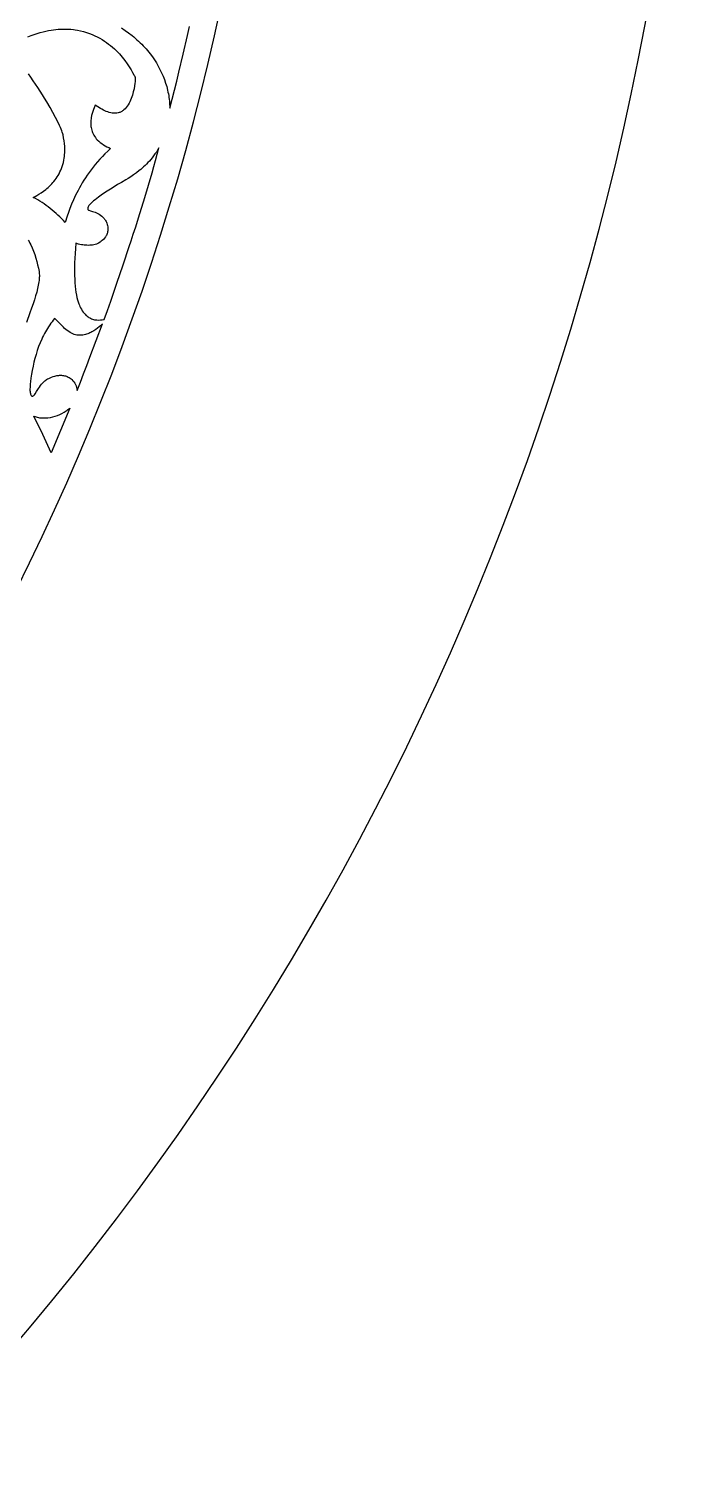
# Model space of a CAD drawing. Extents: x -540 to 540, y -540 to 540.
# Drawn here: x 413.3 to 540, y -374.1 to -99.8 of the extents above; entities that cross this region are included whole.
import ezdxf

# ---------------------------------------------------------------- set-up
doc = ezdxf.new("R2010")
doc.units = 0
doc.layers.add('LAYER_1', color=18, linetype='CONTINUOUS')
doc.layers.add('LAYER_2', color=174, linetype='CONTINUOUS')

msp = doc.modelspace()

# ---------------------------------------------------------------- linework, layer by layer
at = {"layer": 'LAYER_1'}
msp.add_lwpolyline([(0, 540, 0.414214), (-540, 0, 0.414214), (0, -540, 0.414214), (540, 0, 0.414214)], format="xyb", close=True, dxfattribs=at)
for points in [[(413.18, -101.38), (413.79, -101.14), (414.38, -100.92), (414.96, -100.73), (415.52, -100.57), (416.06, -100.42), (416.58, -100.29), (417.09, -100.19), (417.58, -100.1), (418.06, -100.03), (418.51, -99.98), (418.94, -99.93), (419.35, -99.91), (419.74, -99.89), (420.11, -99.88), (420.78, -99.89), (421.35, -99.93), (421.83, -99.98), (422.19, -100.03), (422.59, -100.1), (423.2, -100.23), (423.78, -100.37), (424.34, -100.54), (424.88, -100.72), (425.41, -100.93), (425.91, -101.15), (426.4, -101.38), (426.86, -101.63), (427.31, -101.89), (427.74, -102.17), (428.16, -102.45), (428.56, -102.74), (428.94, -103.04), (429.3, -103.35), (429.65, -103.67), (429.98, -103.98), (430.3, -104.3), (430.6, -104.63), (430.88, -104.95), (431.15, -105.27), (431.41, -105.59), (431.65, -105.9), (432.1, -106.52), (432.49, -107.11), (432.83, -107.66), (433.13, -108.17), (433.38, -108.61), (433.45, -108.73), (433.52, -108.84), (433.58, -108.96), (433.61, -109.02), (433.63, -109.08), (433.63, -109.15), (433.64, -109.31), (433.63, -109.55), (433.61, -109.86), (433.56, -110.25), (433.5, -110.72), (433.4, -111.26), (433.26, -111.87), (433.19, -112.18), (433.1, -112.49), (432.99, -112.8), (432.88, -113.12), (432.75, -113.43), (432.61, -113.74), (432.45, -114.03), (432.28, -114.32), (432.1, -114.6), (431.9, -114.85), (431.69, -115.09), (431.46, -115.3), (431.34, -115.39), (431.22, -115.48), (431.09, -115.57), (430.96, -115.64), (430.82, -115.7), (430.68, -115.76), (430.54, -115.81), (430.39, -115.85), (430.11, -115.9), (429.82, -115.92), (429.54, -115.91), (429.25, -115.89), (428.96, -115.83), (428.67, -115.76), (428.39, -115.67), (428.11, -115.57), (427.82, -115.45), (427.55, -115.32), (427.27, -115.18), (427, -115.03), (426.48, -114.71), (425.99, -114.39), (425.78, -114.9), (425.66, -115.22), (425.54, -115.57), (425.43, -115.95), (425.32, -116.36), (425.24, -116.79), (425.21, -117.02), (425.18, -117.25), (425.16, -117.48), (425.16, -117.71), (425.16, -117.95), (425.17, -118.19), (425.19, -118.43), (425.22, -118.67), (425.27, -118.91), (425.33, -119.15), (425.4, -119.39), (425.49, -119.62), (425.6, -119.86), (425.72, -120.09), (425.86, -120.32), (426.02, -120.55), (426.2, -120.77), (426.4, -120.99), (426.67, -121.25), (426.96, -121.5), (427.26, -121.72), (427.58, -121.93), (427.91, -122.13), (428.24, -122.31), (428.58, -122.48), (428.92, -122.64), (428.38, -123.15), (427.86, -123.66), (427.37, -124.17), (426.89, -124.68), (426.44, -125.18), (426.01, -125.69), (425.6, -126.2), (425.21, -126.71), (424.84, -127.21), (424.49, -127.71), (424.15, -128.21), (423.84, -128.7), (423.54, -129.19), (423.25, -129.68), (422.98, -130.15), (422.73, -130.62), (422.49, -131.09), (422.27, -131.54), (421.86, -132.42), (421.5, -133.27), (421.18, -134.07), (420.9, -134.82), (420.65, -135.51), (420.24, -136.72), (419.92, -136.36), (419.59, -136.01), (419.25, -135.67), (418.9, -135.33), (418.55, -135), (418.19, -134.68), (417.82, -134.37), (417.44, -134.07), (417.05, -133.77), (416.66, -133.49), (416.27, -133.21), (415.86, -132.94), (415.45, -132.68), (415.04, -132.44), (414.62, -132.2), (414.2, -131.97), (414.52, -131.8), (414.87, -131.6), (415.26, -131.37), (415.68, -131.1), (416.12, -130.79), (416.57, -130.45), (416.8, -130.26), (417.03, -130.06), (417.26, -129.85), (417.48, -129.63), (417.7, -129.4), (417.92, -129.15), (418.14, -128.9), (418.35, -128.63), (418.55, -128.36), (418.75, -128.07), (418.93, -127.76), (419.11, -127.45), (419.28, -127.12), (419.44, -126.78), (419.58, -126.43), (419.71, -126.06), (419.83, -125.68), (419.94, -125.29), (420.02, -124.88), (420.09, -124.46), (420.13, -124.19), (420.16, -123.92), (420.19, -123.37), (420.2, -122.81), (420.18, -122.26), (420.13, -121.71), (420.06, -121.16), (419.97, -120.61), (419.86, -120.07), (419.8, -119.82), (419.72, -119.56), (419.62, -119.27), (419.5, -118.96), (419.37, -118.64), (419.22, -118.29), (418.86, -117.54), (418.43, -116.71), (417.94, -115.8), (417.39, -114.81), (416.77, -113.75), (416.36, -113.07), (415.95, -112.39), (415.52, -111.71), (415.09, -111.05), (414.64, -110.38), (414.19, -109.73), (413.73, -109.07), (413.27, -108.43)], [(430.98, -99.68), (431.68, -100.14), (432.35, -100.63), (433.01, -101.13), (433.34, -101.39), (433.65, -101.66), (433.96, -101.93), (434.27, -102.21), (434.57, -102.49), (434.86, -102.78), (435.15, -103.08), (435.43, -103.38), (435.71, -103.68), (435.97, -103.99), (436.23, -104.31), (436.49, -104.63), (436.9, -105.19), (437.29, -105.76), (437.66, -106.35), (438.01, -106.96), (438.34, -107.58), (438.65, -108.22), (438.93, -108.86), (439.19, -109.52), (439.42, -110.19), (439.62, -110.86), (439.8, -111.54), (439.87, -111.88), (439.94, -112.23), (440.01, -112.57), (440.06, -112.91), (440.1, -113.26), (440.14, -113.6), (440.17, -113.95), (440.19, -114.29), (440.2, -114.64), (440.21, -114.98), (440.66, -113.27), (441.1, -111.56), (441.53, -109.84), (441.94, -108.12), (442.76, -104.64), (443.59, -101.14), (444, -99.39)], [(413.24, -140.09), (413.4, -140.38), (413.56, -140.67), (413.71, -140.98), (413.98, -141.59), (414.24, -142.22), (414.46, -142.86), (414.67, -143.51), (414.85, -144.16), (415.02, -144.81), (415.16, -145.45), (415.29, -146.09), (415.32, -146.3), (415.34, -146.52), (415.35, -146.76), (415.35, -147), (415.34, -147.25), (415.32, -147.51), (415.29, -147.79), (415.25, -148.07), (415.15, -148.67), (415.01, -149.31), (414.84, -149.99), (414.64, -150.71), (414.4, -151.46), (414.15, -152.26), (413.86, -153.09), (413.55, -153.95), (412.87, -155.8)]]:
    msp.add_lwpolyline(points, dxfattribs=at)
for points in [[(438.14, -122.53), (437.9, -122.93), (437.65, -123.32), (437.39, -123.69), (437.13, -124.05), (436.87, -124.39), (436.6, -124.71), (436.33, -125.03), (436.06, -125.33), (435.78, -125.61), (435.51, -125.89), (435.23, -126.15), (434.95, -126.4), (434.68, -126.64), (434.4, -126.86), (433.86, -127.28), (433.32, -127.67), (432.8, -128.01), (432.31, -128.33), (431.83, -128.61), (430.98, -129.1), (430.6, -129.32), (430.27, -129.51), (429.23, -130.17), (428.28, -130.78), (427.41, -131.36), (426.65, -131.9), (426.3, -132.15), (425.98, -132.4), (425.69, -132.64), (425.42, -132.88), (425.19, -133.1), (424.98, -133.32), (424.8, -133.53), (424.66, -133.74), (424.63, -133.79), (424.6, -133.87), (424.58, -133.96), (424.57, -134.06), (424.58, -134.16), (424.61, -134.26), (424.64, -134.3), (424.67, -134.34), (424.71, -134.37), (424.76, -134.4), (425.08, -134.51), (425.5, -134.64), (425.73, -134.72), (425.98, -134.8), (426.23, -134.91), (426.48, -135.03), (426.74, -135.16), (426.99, -135.32), (427.23, -135.51), (427.47, -135.72), (427.58, -135.83), (427.68, -135.96), (427.79, -136.09), (427.88, -136.23), (427.98, -136.37), (428.06, -136.53), (428.14, -136.7), (428.21, -136.87), (428.29, -137.1), (428.35, -137.33), (428.4, -137.55), (428.42, -137.76), (428.43, -137.96), (428.42, -138.16), (428.4, -138.35), (428.37, -138.53), (428.32, -138.7), (428.26, -138.87), (428.2, -139.03), (428.12, -139.19), (428.04, -139.33), (427.95, -139.47), (427.76, -139.73), (427.55, -139.96), (427.34, -140.16), (427.13, -140.33), (426.94, -140.47), (426.63, -140.67), (426.48, -140.75), (426.24, -140.84), (425.99, -140.92), (425.74, -140.99), (425.49, -141.04), (425.22, -141.07), (424.96, -141.09), (424.69, -141.1), (424.43, -141.09), (424.16, -141.08), (423.89, -141.05), (423.62, -141.01), (423.36, -140.97), (423.09, -140.91), (422.84, -140.85), (422.33, -140.71), (422.24, -141.69), (422.17, -142.64), (422.11, -143.56), (422.08, -144.43), (422.06, -145.27), (422.06, -146.07), (422.07, -146.84), (422.1, -147.56), (422.14, -148.24), (422.19, -148.88), (422.26, -149.48), (422.33, -150.04), (422.42, -150.56), (422.52, -151.03), (422.62, -151.46), (422.74, -151.85), (422.87, -152.24), (422.97, -152.47), (423.08, -152.73), (423.21, -153), (423.36, -153.28), (423.54, -153.56), (423.73, -153.84), (423.96, -154.11), (424.08, -154.24), (424.21, -154.37), (424.34, -154.49), (424.48, -154.61), (424.63, -154.72), (424.79, -154.82), (424.95, -154.92), (425.12, -155), (425.3, -155.08), (425.49, -155.15), (425.69, -155.21), (425.89, -155.26), (426.1, -155.29), (426.33, -155.31), (426.67, -155.33), (427.01, -155.31), (427.35, -155.27), (427.69, -155.21), (428.33, -153.49), (428.95, -151.76), (429.56, -150.02), (430.15, -148.28), (431.32, -144.8), (432.49, -141.31), (432.84, -140.25), (433.25, -138.99), (433.71, -137.54), (434.23, -135.88), (435.43, -131.97), (436.84, -127.26), (437.18, -126.08), (437.5, -124.9)], [(427.37, -156.06), (426.98, -156.43), (426.72, -156.65), (426.43, -156.88), (426.11, -157.12), (425.76, -157.36), (425.38, -157.58), (425.18, -157.69), (424.98, -157.79), (424.77, -157.88), (424.56, -157.96), (424.34, -158.04), (424.12, -158.1), (423.89, -158.16), (423.66, -158.2), (423.43, -158.23), (423.19, -158.24), (422.95, -158.24), (422.71, -158.22), (422.47, -158.19), (422.23, -158.13), (421.98, -158.06), (421.74, -157.97), (421.49, -157.85), (421.25, -157.71), (420.95, -157.52), (420.67, -157.32), (420.41, -157.12), (420.17, -156.92), (419.95, -156.71), (419.74, -156.51), (419.37, -156.12), (419.05, -155.77), (418.76, -155.46), (418.62, -155.33), (418.49, -155.21), (418.37, -155.12), (418.24, -155.05), (418, -155.34), (417.76, -155.65), (417.54, -155.95), (417.32, -156.27), (417.1, -156.59), (416.9, -156.91), (416.7, -157.24), (416.51, -157.57), (416.32, -157.91), (416.14, -158.25), (415.97, -158.6), (415.81, -158.95), (415.5, -159.67), (415.21, -160.39), (414.95, -161.13), (414.72, -161.87), (414.5, -162.63), (414.31, -163.38), (414.14, -164.14), (413.99, -164.91), (413.86, -165.67), (413.74, -166.43), (413.67, -167.02), (413.61, -167.57), (413.57, -168.08), (413.56, -168.54), (413.56, -168.75), (413.58, -168.95), (413.6, -169.13), (413.63, -169.3), (413.67, -169.45), (413.72, -169.58), (413.79, -169.69), (413.86, -169.78), (413.91, -169.82), (413.96, -169.85), (414.01, -169.86), (414.06, -169.86), (414.11, -169.84), (414.17, -169.8), (414.28, -169.7), (414.4, -169.56), (414.53, -169.38), (414.82, -168.93), (415.16, -168.39), (415.35, -168.11), (415.56, -167.83), (415.78, -167.55), (416.02, -167.28), (416.29, -167.02), (416.42, -166.9), (416.57, -166.79), (416.73, -166.68), (416.92, -166.56), (417.15, -166.44), (417.41, -166.31), (417.69, -166.19), (418, -166.08), (418.33, -165.99), (418.67, -165.91), (418.85, -165.89), (419.03, -165.87), (419.21, -165.85), (419.39, -165.85), (419.58, -165.85), (419.76, -165.87), (419.95, -165.89), (420.13, -165.93), (420.32, -165.98), (420.5, -166.03), (420.68, -166.11), (420.86, -166.19), (421.04, -166.29), (421.22, -166.41), (421.39, -166.53), (421.55, -166.68), (421.75, -166.89), (421.93, -167.11), (422.09, -167.36), (422.23, -167.62), (422.34, -167.89), (422.43, -168.17), (422.49, -168.46), (422.53, -168.74), (423.17, -167.17), (423.79, -165.59), (424.4, -164.01), (425, -162.42), (426.18, -159.24)], [(417.61, -180.62), (415.98, -177.14), (414.32, -173.66), (414.53, -173.73), (414.74, -173.8), (414.95, -173.85), (415.17, -173.89), (415.39, -173.93), (415.61, -173.96), (415.84, -173.97), (416.07, -173.98), (416.29, -173.98), (416.52, -173.98), (416.75, -173.96), (416.99, -173.94), (417.45, -173.87), (417.9, -173.78), (418.36, -173.65), (418.8, -173.5), (419.24, -173.33), (419.66, -173.12), (420.06, -172.9), (420.44, -172.65), (420.63, -172.52), (420.8, -172.39), (420.98, -172.25), (421.14, -172.1)]]:
    msp.add_lwpolyline(points, close=True, dxfattribs=at)
at = {"layer": 'LAYER_2'}
msp.add_lwpolyline([(460, 0, 0.414214), (0, 460, 0.414214), (-460, 0, 0.414214), (0, -460, 0.414214)], format="xyb", close=True, dxfattribs=at)

doc.saveas('drawing.dxf')
